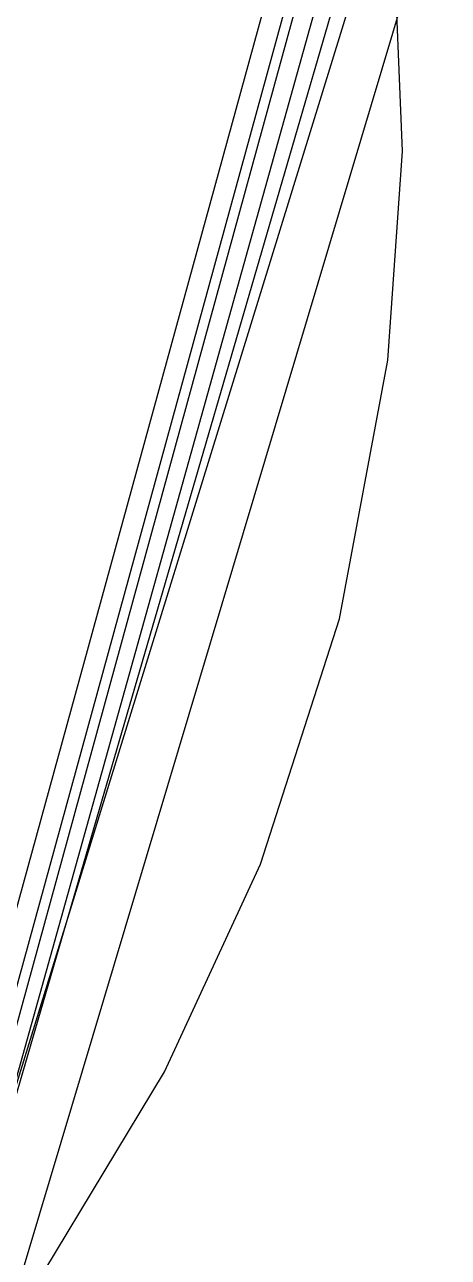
# Model space of a CAD drawing. Header units: feet. Extents: x -84 to 198, y -22 to 181.
# Drawn here: x 124.69 to 130.7, y 37.61 to 55.13 of the extents above; entities that cross this region are included whole.
import ezdxf

# ---------------------------------------------------------------- set-up
doc = ezdxf.new("R2010")
doc.units = ezdxf.units.FT
doc.layers.add('A-AREA-UNIDAD', color=30, linetype='CONTINUOUS')
doc.layers.add('A-LINEA', color=7, linetype='CONTINUOUS')

msp = doc.modelspace()

# ---------------------------------------------------------------- linework, layer by layer
at = {"layer": 'A-AREA-UNIDAD'}
msp.add_lwpolyline([(124.96, 37.4044), (126.672, 40.2489), (128.032, 43.2), (129.152, 46.6844), (129.84, 50.3644), (130.048, 53.3333), (129.92, 56.4444), (128.832, 62.4889), (128.56, 65.44), (128.64, 68.96), (129.28, 72.8), (120.64, 74.7733), (120.608, 75.0044), (120.192, 75.1289), (118.848, 75.04), (104.4, 78.4889), (104.24, 78.0444), (102.912, 78.1333), (100.928, 78.6133), (100.832, 79.3244), (78.208, 84.6933)], dxfattribs=at)
at = {"layer": 'A-LINEA'}
for p, q in [((122.1555, 33.7722), (129.4328, 60.2941)), ((122.4044, 33.5503), (129.7576, 60.369)), ((122.5222, 33.4328), (129.9135, 60.4079)), ((122.1691, 31.562), (130.0559, 59.8186)), ((121.5643, 29.6064), (130.1983, 59.2834)), ((120.7285, 27.6071), (130.3389, 58.7925)), ((121.5473, 27.0062), (130.6986, 57.6547))]:
    msp.add_line(p, q, dxfattribs=at)

doc.saveas('drawing.dxf')
